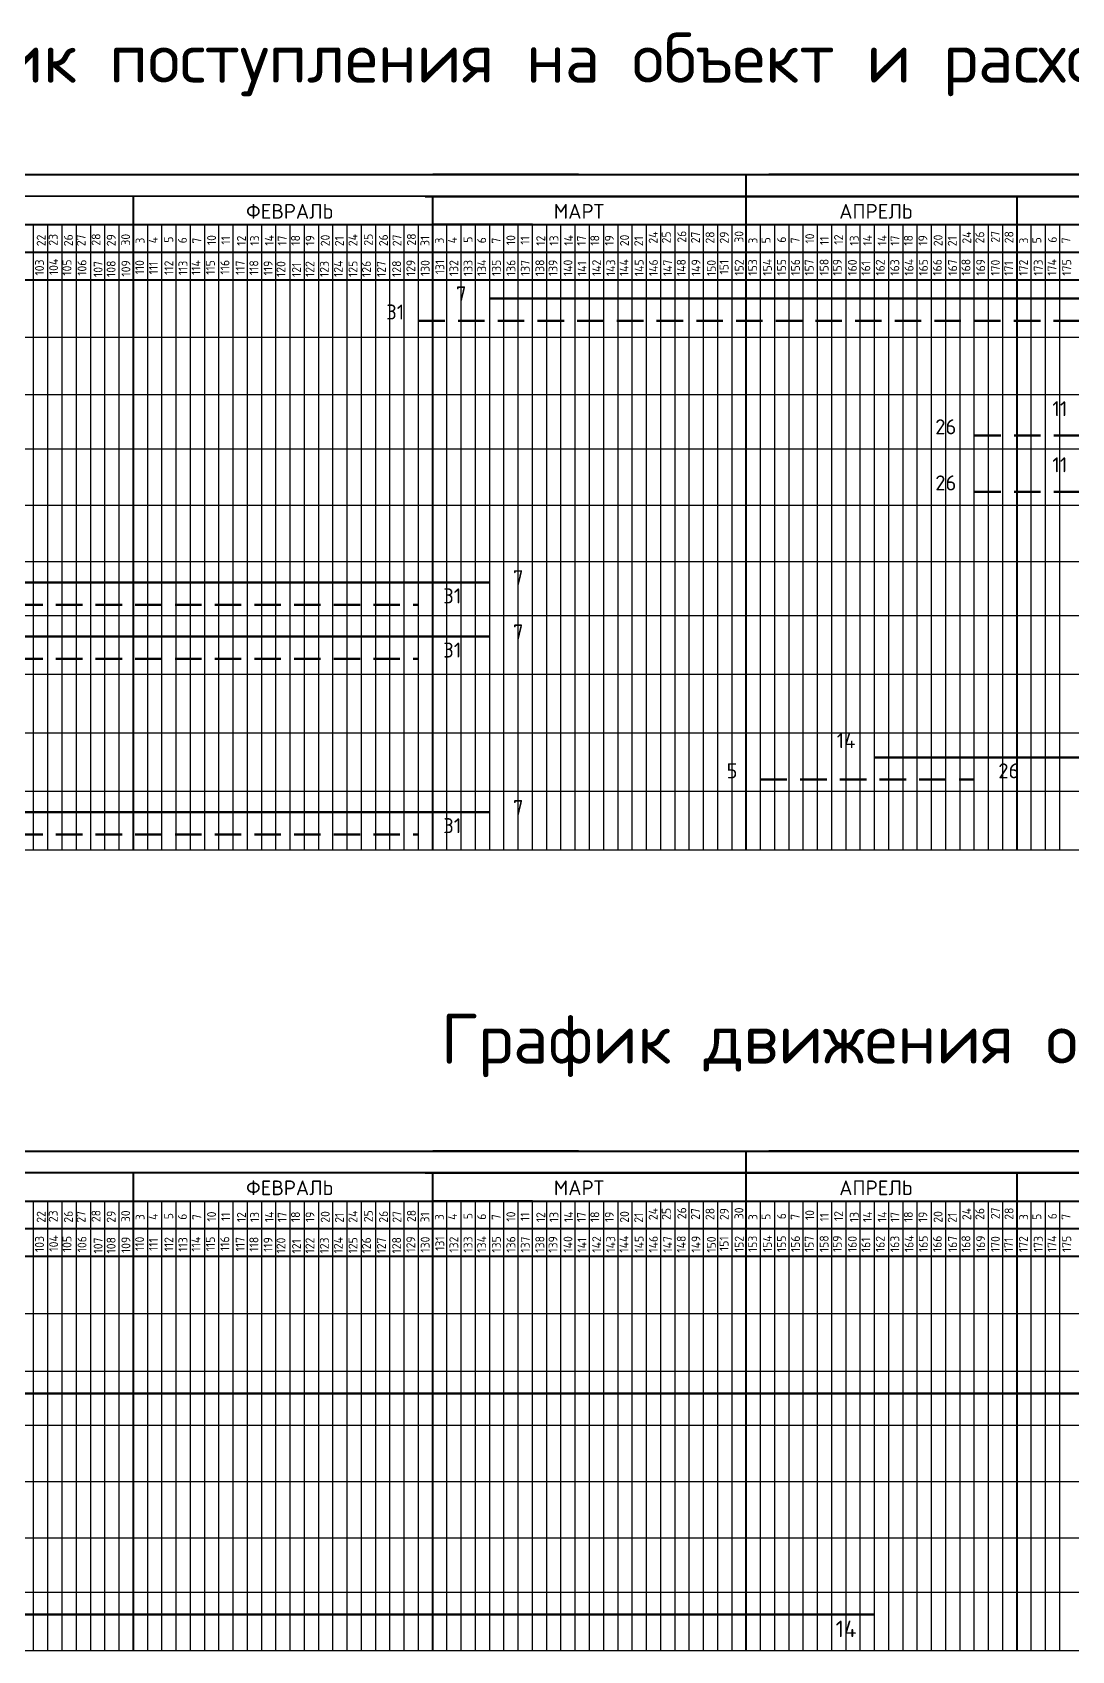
# Model space of a CAD drawing. Header units: millimetres. Extents: x -782 to 10910, y 3841 to 13237.
# Drawn here: x 10033.2 to 10157.9, y 7418.3 to 7612.6 of the extents above; entities that cross this region are included whole.
import ezdxf

# ---------------------------------------------------------------- set-up
doc = ezdxf.new("R2010")
doc.units = ezdxf.units.MM
doc.linetypes.add('HIDDEN2', pattern=[4.7625, 3.175, -1.5875])
doc.layers.add('05', color=7, linetype='Continuous', lineweight=50)
doc.layers.add('A0-08', color=101, linetype='Continuous')
doc.styles.add('GOST-2.304_Type-B', font='GOST_Common.ttf')
doc.styles.get("Standard").update_dxf_attribs({"font": 'isocpeur.ttf'})

msp = doc.modelspace()

# ---------------------------------------------------------------- linework, layer by layer
at = {"lineweight": 50}
for p, q in [((10088.105549, 7580.651394), (10211.257412, 7580.651394)), ((9968.407471, 7546.568973), (10088.105549, 7546.568973)), ((9968.407471, 7540.066968), (10088.105549, 7540.066968)), ((10134.274808, 7525.570343), (10159.958236, 7525.570343)), ((9968.407549, 7518.98264), (10088.105627, 7518.98264)), ((9968.407471, 7449.18393), (10236.872633, 7449.18393)), ((9968.407569, 7422.660912), (10134.274808, 7422.660912))]:
    msp.add_line(p, q, dxfattribs=at)
at = {"linetype": 'HIDDEN2', "lineweight": 50}
for p, q in [((10079.555687, 7577.980763), (10202.70755, 7577.980763)), ((10146.244616, 7564.201228), (10269.396479, 7564.201228)), ((10146.244616, 7557.467106), (10269.396479, 7557.467106)), ((9959.857608, 7543.898342), (10079.555687, 7543.898342)), ((9959.857608, 7537.396337), (10079.555687, 7537.396337)), ((10120.595028, 7522.899712), (10146.244616, 7522.899712)), ((9959.857686, 7516.31201), (10079.555765, 7516.31201))]:
    msp.add_line(p, q, dxfattribs=at)
at = {"lineweight": 30}
for p, q in [((9809.250457, 7576.018045), (10602.354996, 7576.021285)), ((9809.250425, 7569.115879), (10602.354996, 7569.119119)), ((9809.250457, 7562.625041), (10602.354996, 7562.62828)), ((9809.250457, 7555.859984), (10602.354996, 7555.862923)), ((9809.250457, 7549.094927), (10602.354996, 7549.097866)), ((9809.250457, 7549.094927), (10602.354996, 7549.097866)), ((9809.250457, 7542.592922), (10602.354996, 7542.595861)), ((9809.250457, 7535.564813), (10602.354996, 7535.567752)), ((9809.250457, 7535.564813), (10602.354996, 7535.564813)), ((9809.250457, 7528.536704), (10602.354996, 7528.539643)), ((9809.250457, 7528.536704), (10602.354996, 7528.536704)), ((9809.250457, 7528.536704), (10602.354996, 7528.536704)), ((9809.250457, 7521.508595), (10602.354996, 7521.511534)), ((9809.250457, 7521.508595), (10602.354996, 7521.508595)), ((9809.250457, 7521.508595), (10602.354996, 7521.508595)), ((9809.250457, 7514.480486), (10602.354996, 7514.483424)), ((9809.250457, 7514.480486), (10602.354996, 7514.483424)), ((9809.250457, 7514.480486), (10602.354996, 7514.480486)), ((9809.250457, 7514.480486), (10602.354996, 7514.480486)), ((9809.250457, 7458.787548), (10602.354996, 7458.790788)), ((9809.250425, 7451.885382), (10602.354996, 7451.888622)), ((9809.250457, 7445.394544), (10602.354996, 7445.397783)), ((9809.250457, 7438.629487), (10602.354996, 7438.632426)), ((9809.250457, 7431.86443), (10602.354996, 7431.867369)), ((9809.250457, 7431.86443), (10602.354996, 7431.867369)), ((9809.250457, 7425.362425), (10602.354996, 7425.365364)), ((9809.250457, 7418.334316), (10602.354996, 7418.337255)), ((9809.250457, 7418.334316), (10602.354996, 7418.334316))]:
    msp.add_line(p, q, dxfattribs=at)
at = {"layer": '05'}
for p, q in [((10081.265659, 7595.531571), (10098.75452, 7595.531571)), ((10081.265659, 7595.531571), (10098.75452, 7595.531571)), ((10121.60354, 7592.91049), (10080.343433, 7592.91049)), ((10081.265659, 7589.537806), (10093.235467, 7589.537806)), ((10081.265659, 7478.301074), (10098.75452, 7478.301074)), ((10081.265659, 7478.301074), (10098.75452, 7478.301074)), ((10121.60354, 7475.679993), (10080.343433, 7475.679993)), ((10081.265659, 7472.307309), (10093.235467, 7472.307309))]:
    msp.add_line(p, q, dxfattribs=at)
at = {"layer": 'A0-08', "color": 0, "lineweight": 40}
for p, q in [((9859.546827, 7595.531571), (10121.60354, 7595.531571)), ((9859.546827, 7595.531571), (10121.60354, 7595.531571)), ((9859.546827, 7595.531571), (10121.60354, 7595.531571)), ((9859.546827, 7595.531571), (10121.60354, 7595.531571)), ((9883.535668, 7595.531571), (10602.354996, 7595.531571)), ((9912.454622, 7595.531571), (10602.354996, 7595.531571)), ((9912.454622, 7595.531571), (10602.354996, 7595.531571)), ((10118.885055, 7514.481633), (10118.885055, 7595.531571)), ((10150.795112, 7595.531571), (10121.60354, 7595.531571)), ((10150.795112, 7595.531571), (10121.60354, 7595.531571)), ((10602.354996, 7595.531571), (10150.795112, 7595.531571)), ((10602.354996, 7595.531571), (10150.795112, 7595.531571)), ((9877.820365, 7592.91049), (10602.354996, 7593.08715)), ((9877.820365, 7592.91049), (10602.354996, 7593.08715)), ((10045.356236, 7514.48136), (10045.356236, 7592.878546)), ((10081.265659, 7514.481494), (10081.265659, 7592.878546)), ((10081.265659, 7514.481494), (10081.265659, 7592.878546)), ((10121.60354, 7592.91049), (10150.795112, 7592.91049)), ((10150.795112, 7592.91049), (10602.354996, 7593.197525)), ((10151.374534, 7514.481753), (10151.374534, 7592.91049)), ((9858.969228, 7589.569749), (10150.795112, 7589.537806)), ((9878.812008, 7589.537806), (10150.795112, 7589.537806)), ((9885.52986, 7589.537806), (10154.794479, 7589.537806)), ((9885.52986, 7589.537806), (10154.794479, 7589.537806)), ((9917.34237, 7589.537806), (10154.794479, 7589.537806)), ((9917.34237, 7589.537806), (10154.794479, 7589.537806)), ((9953.251794, 7589.537806), (10154.794479, 7589.537806)), ((9953.251794, 7589.537806), (10602.354996, 7589.537806)), ((9858.969228, 7586.229009), (10602.354996, 7586.229009)), ((9858.969228, 7582.920212), (10121.60354, 7582.920212)), ((9953.251794, 7582.920212), (10602.354996, 7582.920212)), ((9953.251794, 7582.920212), (10602.354996, 7582.920212)), ((9859.546827, 7478.301074), (10121.60354, 7478.301074)), ((9859.546827, 7478.301074), (10121.60354, 7478.301074)), ((9859.546827, 7478.301074), (10121.60354, 7478.301074)), ((9859.546827, 7478.301074), (10121.60354, 7478.301074)), ((9883.535668, 7478.301074), (10602.354996, 7478.301074)), ((9883.535668, 7478.301074), (10602.354996, 7478.301074)), ((9912.454622, 7478.301074), (10602.354996, 7478.301074)), ((9912.454622, 7478.301074), (10602.354996, 7478.301074)), ((10118.885055, 7418.335464), (10118.885055, 7478.301074)), ((10150.795112, 7478.301074), (10121.60354, 7478.301074)), ((10150.795112, 7478.301074), (10121.60354, 7478.301074)), ((10602.354996, 7478.301074), (10150.795112, 7478.301074)), ((10602.354996, 7478.301074), (10150.795112, 7478.301074)), ((9877.820365, 7475.679993), (10602.354996, 7475.856653)), ((9877.820365, 7475.679993), (10602.354996, 7475.856653)), ((10150.795112, 7475.679993), (10602.354996, 7475.967028)), ((10045.356236, 7418.335191), (10045.356236, 7475.648049)), ((10081.265659, 7418.335324), (10081.265659, 7475.648049)), ((10081.265659, 7418.335324), (10081.265659, 7475.648049)), ((10121.60354, 7475.679993), (10150.795112, 7475.679993)), ((10151.374534, 7418.335584), (10151.374534, 7475.679993)), ((9858.969228, 7472.307309), (10150.795112, 7472.307309)), ((9858.969228, 7472.307309), (10150.795112, 7472.307309)), ((9885.52986, 7472.307309), (10154.794479, 7472.307309)), ((9885.52986, 7472.307309), (10154.794479, 7472.307309)), ((9917.34237, 7472.307309), (10154.794479, 7472.307309)), ((9917.34237, 7472.307309), (10154.794479, 7472.307309)), ((9953.251794, 7472.307309), (10154.794479, 7472.307309)), ((9953.251794, 7472.307309), (10602.354996, 7472.307309)), ((9858.969228, 7468.998512), (10602.354996, 7468.998512)), ((9953.251794, 7465.689715), (10602.354996, 7465.689715))]:
    msp.add_line(p, q, dxfattribs=at)
at = {"layer": 'A0-08', "color": 0, "lineweight": 25}
for p, q in [((10033.386428, 7514.481316), (10033.386428, 7589.537806)), ((10035.0964, 7514.481322), (10035.0964, 7589.537806)), ((10036.806373, 7514.481329), (10036.806373, 7589.537806)), ((10038.516345, 7514.481335), (10038.516345, 7589.537806)), ((10040.226318, 7514.481341), (10040.226318, 7589.537806)), ((10041.936291, 7514.481348), (10041.936291, 7589.537806)), ((10041.936291, 7514.481348), (10041.936291, 7589.537806)), ((10043.646263, 7514.481354), (10043.646263, 7589.537806)), ((10045.356236, 7514.48136), (10045.356236, 7589.537806)), ((10047.066208, 7514.481367), (10047.066208, 7589.537806)), ((10048.776181, 7514.481373), (10048.776181, 7589.537806)), ((10050.486153, 7514.48138), (10050.486153, 7589.537806)), ((10052.196126, 7514.481386), (10052.196126, 7589.537806)), ((10052.196126, 7514.481386), (10052.196126, 7589.537806)), ((10053.906098, 7514.481392), (10053.906098, 7589.537806)), ((10055.616071, 7514.481399), (10055.616071, 7589.537806)), ((10057.326043, 7514.481405), (10057.326043, 7589.537806)), ((10059.036016, 7514.481411), (10059.036016, 7589.537806)), ((10060.745989, 7514.481418), (10060.745989, 7589.537806)), ((10062.455961, 7514.481424), (10062.455961, 7589.537806)), ((10064.165934, 7514.48143), (10064.165934, 7589.537806)), ((10065.875906, 7514.481437), (10065.875906, 7589.537806)), ((10067.585879, 7514.481443), (10067.585879, 7589.537806)), ((10069.295851, 7514.481449), (10069.295851, 7589.537806)), ((10071.005824, 7514.481456), (10071.005824, 7589.537806)), ((10072.715796, 7514.481462), (10072.715796, 7589.537806)), ((10074.425769, 7514.481468), (10074.425769, 7589.537806)), ((10076.135742, 7514.481475), (10076.135742, 7589.537806)), ((10077.845714, 7514.481481), (10077.845714, 7589.537806)), ((10077.845714, 7514.481481), (10077.845714, 7589.537806)), ((10079.555687, 7514.481487), (10079.555687, 7589.537806)), ((10079.555687, 7514.481487), (10079.555687, 7589.537806)), ((10081.265659, 7514.481494), (10081.265659, 7589.537806)), ((10081.265659, 7514.481494), (10081.265659, 7589.537806)), ((10081.265659, 7514.481494), (10081.265659, 7589.532922)), ((10082.975632, 7514.4815), (10082.975632, 7589.537806)), ((10082.975632, 7514.4815), (10082.975632, 7589.537806)), ((10084.685604, 7514.481506), (10084.685604, 7589.537806)), ((10084.685604, 7514.481506), (10084.685604, 7589.537806)), ((10086.395577, 7514.481513), (10086.395577, 7589.537806)), ((10086.395577, 7514.481513), (10086.395577, 7589.537806)), ((10088.105549, 7514.481519), (10088.105549, 7589.537806)), ((10088.105549, 7514.481519), (10088.105549, 7589.537806)), ((10089.815522, 7514.481525), (10089.815522, 7589.537806)), ((10089.815522, 7514.481525), (10089.815522, 7589.537806)), ((10091.525494, 7514.481532), (10091.525494, 7589.537806)), ((10093.235467, 7514.481538), (10093.235467, 7589.537806)), ((10094.94544, 7514.481544), (10094.94544, 7589.537806)), ((10096.655412, 7514.481551), (10096.655412, 7589.537806)), ((10098.365385, 7514.481557), (10098.365385, 7589.537806)), ((10100.075357, 7514.481563), (10100.075357, 7589.537806)), ((10101.78533, 7514.48157), (10101.78533, 7589.537806)), ((10103.495302, 7514.481576), (10103.495302, 7589.537806)), ((10105.205275, 7514.481582), (10105.205275, 7589.537806)), ((10106.915247, 7514.481589), (10106.915247, 7589.537806)), ((10108.62522, 7514.481595), (10108.62522, 7589.537806)), ((10110.335193, 7514.481601), (10110.335193, 7589.537806)), ((10112.045165, 7514.481608), (10112.045165, 7589.537806)), ((10113.755138, 7514.481614), (10113.755138, 7589.537806)), ((10115.46511, 7514.48162), (10115.46511, 7589.537806)), ((10117.175083, 7514.481627), (10117.175083, 7589.537806)), ((10118.885055, 7514.481633), (10118.885055, 7589.537806)), ((10120.595028, 7514.481639), (10120.595028, 7589.537806)), ((10122.305, 7514.481646), (10122.305, 7589.537806)), ((10124.014973, 7514.481652), (10124.014973, 7589.537806)), ((10125.724945, 7514.481658), (10125.724945, 7589.537806)), ((10127.434918, 7514.481665), (10127.434918, 7589.537806)), ((10127.434918, 7514.481665), (10127.434918, 7589.537806)), ((10129.144891, 7514.481671), (10129.144891, 7589.537806)), ((10129.144891, 7514.481671), (10129.144891, 7589.537806)), ((10130.854863, 7514.481677), (10130.854863, 7589.537806)), ((10132.564836, 7514.481684), (10132.564836, 7589.537806)), ((10134.274808, 7514.48169), (10134.274808, 7589.537806)), ((10135.984781, 7514.481696), (10135.984781, 7589.537806)), ((10137.694753, 7514.481703), (10137.694753, 7589.537806)), ((10139.404726, 7514.481709), (10139.404726, 7589.537806)), ((10141.114698, 7514.481715), (10141.114698, 7589.537806)), ((10142.824671, 7514.481722), (10142.824671, 7589.537806)), ((10144.534643, 7514.481728), (10144.534643, 7589.537806)), ((10146.244616, 7514.481734), (10146.244616, 7589.537806)), ((10147.954589, 7514.481741), (10147.954589, 7589.537806)), ((10149.664561, 7514.481747), (10149.664561, 7589.537806)), ((10151.374534, 7514.481753), (10151.374534, 7589.537806)), ((10153.084506, 7514.48176), (10153.084506, 7589.537806)), ((10154.794479, 7514.481766), (10154.794479, 7589.537806)), ((10154.794479, 7514.481766), (10154.794479, 7589.537806)), ((10156.504451, 7514.481772), (10156.504451, 7589.537806)), ((10156.504451, 7514.481772), (10156.504451, 7589.537806)), ((9882.603572, 7586.229009), (10154.794479, 7586.229009)), ((10081.265659, 7586.229009), (10118.885055, 7586.229009)), ((9858.969228, 7582.920212), (10121.60354, 7582.920212)), ((9877.778926, 7582.920212), (10154.794479, 7582.920212)), ((9877.778926, 7582.920212), (10154.794479, 7582.920212)), ((9885.52986, 7582.920212), (10154.794479, 7582.920212)), ((9885.52986, 7582.920212), (10154.794479, 7582.920212)), ((9913.241908, 7582.920212), (10154.794479, 7582.920212)), ((9913.241908, 7582.920212), (10154.794479, 7582.920212)), ((9913.241908, 7582.920212), (10154.794479, 7582.920212)), ((9913.241908, 7582.920212), (10154.794479, 7582.920212)), ((9953.251794, 7582.920212), (10154.794479, 7582.920212)), ((9953.251794, 7582.920212), (10154.794479, 7582.920212)), ((10081.265659, 7582.920212), (10093.235467, 7582.920212)), ((10081.265659, 7582.920212), (10093.235467, 7582.920212)), ((10033.386428, 7418.335147), (10033.386428, 7472.307309)), ((10035.0964, 7418.335153), (10035.0964, 7472.307309)), ((10036.806373, 7418.335159), (10036.806373, 7472.307309)), ((10038.516345, 7418.335166), (10038.516345, 7472.307309)), ((10040.226318, 7418.335172), (10040.226318, 7472.307309)), ((10041.936291, 7418.335178), (10041.936291, 7472.307309)), ((10041.936291, 7418.335178), (10041.936291, 7472.307309)), ((10043.646263, 7418.335185), (10043.646263, 7472.307309)), ((10045.356236, 7418.335191), (10045.356236, 7472.307309)), ((10047.066208, 7418.335197), (10047.066208, 7472.307309)), ((10048.776181, 7418.335204), (10048.776181, 7472.307309)), ((10050.486153, 7418.33521), (10050.486153, 7472.307309)), ((10052.196126, 7418.335216), (10052.196126, 7472.307309)), ((10052.196126, 7418.335216), (10052.196126, 7472.307309)), ((10053.906098, 7418.335223), (10053.906098, 7472.307309)), ((10055.616071, 7418.335229), (10055.616071, 7472.307309)), ((10057.326043, 7418.335235), (10057.326043, 7472.307309)), ((10059.036016, 7418.335242), (10059.036016, 7472.307309)), ((10060.745989, 7418.335248), (10060.745989, 7472.307309)), ((10062.455961, 7418.335254), (10062.455961, 7472.307309)), ((10064.165934, 7418.335261), (10064.165934, 7472.307309)), ((10065.875906, 7418.335267), (10065.875906, 7472.307309)), ((10067.585879, 7418.335273), (10067.585879, 7472.307309)), ((10069.295851, 7418.33528), (10069.295851, 7472.307309)), ((10071.005824, 7418.335286), (10071.005824, 7472.307309)), ((10072.715796, 7418.335293), (10072.715796, 7472.307309)), ((10074.425769, 7418.335299), (10074.425769, 7472.307309)), ((10076.135742, 7418.335305), (10076.135742, 7472.307309)), ((10077.845714, 7418.335312), (10077.845714, 7472.307309)), ((10077.845714, 7418.335312), (10077.845714, 7472.307309)), ((10079.555687, 7418.335318), (10079.555687, 7472.307309)), ((10079.555687, 7418.335318), (10079.555687, 7472.307309)), ((10081.265659, 7418.335324), (10081.265659, 7472.307309)), ((10081.265659, 7418.335324), (10081.265659, 7472.307309)), ((10081.265659, 7418.335324), (10081.265659, 7472.302425)), ((10082.975632, 7418.335331), (10082.975632, 7472.307309)), ((10082.975632, 7418.335331), (10082.975632, 7472.307309)), ((10084.685604, 7418.335337), (10084.685604, 7472.307309)), ((10084.685604, 7418.335337), (10084.685604, 7472.307309)), ((10086.395577, 7418.335343), (10086.395577, 7472.307309)), ((10086.395577, 7418.335343), (10086.395577, 7472.307309)), ((10088.105549, 7418.33535), (10088.105549, 7472.307309)), ((10088.105549, 7418.33535), (10088.105549, 7472.307309)), ((10089.815522, 7418.335356), (10089.815522, 7472.307309)), ((10089.815522, 7418.335356), (10089.815522, 7472.307309)), ((10091.525494, 7418.335362), (10091.525494, 7472.307309)), ((10093.235467, 7418.335369), (10093.235467, 7472.307309)), ((10094.94544, 7418.335375), (10094.94544, 7472.307309)), ((10096.655412, 7418.335381), (10096.655412, 7472.307309)), ((10098.365385, 7418.335388), (10098.365385, 7472.307309)), ((10100.075357, 7418.335394), (10100.075357, 7472.307309)), ((10101.78533, 7418.3354), (10101.78533, 7472.307309)), ((10103.495302, 7418.335407), (10103.495302, 7472.307309)), ((10105.205275, 7418.335413), (10105.205275, 7472.307309)), ((10106.915247, 7418.335419), (10106.915247, 7472.307309)), ((10108.62522, 7418.335426), (10108.62522, 7472.307309)), ((10110.335193, 7418.335432), (10110.335193, 7472.307309)), ((10112.045165, 7418.335438), (10112.045165, 7472.307309)), ((10113.755138, 7418.335445), (10113.755138, 7472.307309)), ((10115.46511, 7418.335451), (10115.46511, 7472.307309)), ((10117.175083, 7418.335457), (10117.175083, 7472.307309)), ((10118.885055, 7418.335464), (10118.885055, 7472.307309)), ((10120.595028, 7418.33547), (10120.595028, 7472.307309)), ((10122.305, 7418.335476), (10122.305, 7472.307309)), ((10124.014973, 7418.335483), (10124.014973, 7472.307309)), ((10125.724945, 7418.335489), (10125.724945, 7472.307309)), ((10127.434918, 7418.335495), (10127.434918, 7472.307309)), ((10127.434918, 7418.335495), (10127.434918, 7472.307309)), ((10129.144891, 7418.335502), (10129.144891, 7472.307309)), ((10129.144891, 7418.335502), (10129.144891, 7472.307309)), ((10130.854863, 7418.335508), (10130.854863, 7472.307309)), ((10132.564836, 7418.335514), (10132.564836, 7472.307309)), ((10134.274808, 7418.335521), (10134.274808, 7472.307309)), ((10135.984781, 7418.335527), (10135.984781, 7472.307309)), ((10137.694753, 7418.335533), (10137.694753, 7472.307309)), ((10139.404726, 7418.33554), (10139.404726, 7472.307309)), ((10141.114698, 7418.335546), (10141.114698, 7472.307309)), ((10142.824671, 7418.335552), (10142.824671, 7472.307309)), ((10144.534643, 7418.335559), (10144.534643, 7472.307309)), ((10146.244616, 7418.335565), (10146.244616, 7472.307309)), ((10147.954589, 7418.335571), (10147.954589, 7472.307309)), ((10149.664561, 7418.335578), (10149.664561, 7472.307309)), ((10151.374534, 7418.335584), (10151.374534, 7472.307309)), ((10153.084506, 7418.33559), (10153.084506, 7472.307309)), ((10154.794479, 7418.335597), (10154.794479, 7472.307309)), ((10154.794479, 7418.335597), (10154.794479, 7472.307309)), ((10156.504451, 7418.335603), (10156.504451, 7472.307309)), ((10156.504451, 7418.335603), (10156.504451, 7472.307309)), ((9858.969228, 7468.998512), (10154.794479, 7468.998512)), ((10081.265659, 7468.998512), (10118.885055, 7468.998512)), ((9861.2568, 7465.689715), (10154.794479, 7465.689715)), ((9885.52986, 7465.689715), (10154.794479, 7465.689715)), ((9913.241908, 7465.689715), (10154.794479, 7465.689715)), ((9913.241908, 7465.689715), (10154.794479, 7465.689715)), ((9953.251794, 7465.689715), (10154.794479, 7465.689715)), ((10081.265659, 7465.689715), (10093.235467, 7465.689715))]:
    msp.add_line(p, q, dxfattribs=at)

# ---------------------------------------------------------------- texts
for s, p in [('ФЕВРАЛЬ', (10058.874735, 7590.242195)), ('МАРТ', (10095.784389, 7590.242195)), ('АПРЕЛЬ', (10130.038574, 7590.242195)), ('ФЕВРАЛЬ', (10058.874735, 7473.011698)), ('МАРТ', (10095.784389, 7473.011698)), ('АПРЕЛЬ', (10130.038574, 7473.011698))]:
    msp.add_text(s, height=1.7683557).set_placement(p)
at = {"lineweight": 35, "char_height": 6}
for s, insert, width, attachment_point in [('График поступления на объект и расхода строительных конструкций,материалов и оборудованя', (10010.930559, 7612.57027), 437.78970847, 1), ('График движения основных строительных машин и механизмов', (10205.307402, 7490.991768), 299.26791316, 5)]:
    msp.add_mtext(s, dxfattribs=dict(at, insert=insert, width=width, attachment_point=attachment_point))
at = {"width": 12.36883474, "attachment_point": 5}
for s, insert, char_height in [('7', (10084.685604, 7581.213297), 1.8), ('31', (10076.771876, 7579.037745), 1.8), ('11', (10156.504451, 7567.433762), 1.8), ('26', (10142.824671, 7565.25821), 1.8), ('11', (10156.504451, 7560.699639), 1.8), ('26', (10142.824671, 7558.524088), 1.8), ('7', (10091.525494, 7547.130876), 1.8), ('31', (10083.611766, 7544.955324), 1.8), ('7', (10091.525494, 7540.628871), 1.8), ('31', (10083.611766, 7538.453319), 1.8), ('14', (10130.854863, 7527.578802), 1.8), ('5', (10117.175083, 7523.956694), 1.8), ('26', (10150.387231, 7523.956694), 1.8), ('7', (10091.525573, 7519.544543), 1.8), ('31', (10083.611844, 7517.368992), 1.8), ('14', (10130.855392, 7420.945063), 2)]:
    msp.add_mtext(s, dxfattribs=dict(at, insert=insert, char_height=char_height))
at = {"layer": 'A0-08', "color": 0, "lineweight": 25, "style": 'GOST-2.304_Type-B'}
for s, height, p in [('24', 1.0687328, (10108.247638, 7587.245817)), ('25', 1.0687328, (10109.820017, 7587.276889)), ('26', 1.0687328, (10111.683948, 7587.357924)), ('27', 1.0687328, (10113.322411, 7587.288017)), ('28', 1.0687328, (10115.065854, 7587.253064)), ('29', 1.0687328, (10116.775827, 7587.253064)), ('30', 1.0687328, (10118.540052, 7587.357924)), ('24', 1.0687328, (10145.867034, 7587.245817)), ('26', 1.0687328, (10147.439413, 7587.276889)), ('27', 1.0687328, (10149.303344, 7587.357924)), ('28', 1.0687328, (10150.941807, 7587.288017)), ('22', 1.0687328, (10034.823038, 7586.93538)), ('23', 1.0687328, (10036.266273, 7587.001581)), ('26', 1.0687328, (10038.086437, 7586.93538)), ('27', 1.0687328, (10039.608133, 7586.93538)), ('28', 1.0687328, (10041.403853, 7587.001581)), ('29', 1.0687328, (10043.224017, 7586.93538)), ('30', 1.0687328, (10044.958767, 7587.005359)), ('3', 1.068733, (10046.688626, 7587.245817)), ('4', 1.068733, (10048.261005, 7587.276889)), ('5', 1.068733, (10050.124936, 7587.357924)), ('6', 1.068733, (10051.763399, 7587.288017)), ('7', 1.068733, (10053.506843, 7587.253064)), ('10', 1.0687328, (10055.263534, 7587.072364)), ('11', 1.0687328, (10056.960996, 7587.134616)), ('12', 1.0687328, (10058.848579, 7587.001581)), ('13', 1.0687328, (10060.433396, 7587.001581)), ('14', 1.0687328, (10062.192412, 7587.001581)), ('17', 1.0687328, (10063.73554, 7587.001581)), ('18', 1.0687328, (10065.338167, 7587.001581)), ('19', 1.0687328, (10067.080153, 7587.001581)), ('20', 1.0687328, (10068.900317, 7586.93538)), ('21', 1.0687328, (10070.600709, 7586.93538)), ('24', 1.0687328, (10072.227545, 7586.93538)), ('25', 1.0687328, (10074.069794, 7587.001581)), ('26', 1.0687328, (10075.889958, 7586.93538)), ('27', 1.0687328, (10077.516524, 7586.93538)), ('28', 1.0687328, (10079.242357, 7587.011273)), ('31', 1.0687328, (10080.868191, 7586.967099)), ('3', 1.068733, (10082.59805, 7587.245817)), ('4', 1.068733, (10084.170429, 7587.276889)), ('5', 1.068733, (10086.03436, 7587.357924)), ('6', 1.068733, (10087.672823, 7587.288017)), ('7', 1.068733, (10089.416266, 7587.253064)), ('10', 1.0687328, (10091.172957, 7587.072364)), ('11', 1.0687328, (10092.87042, 7587.134616)), ('12', 1.0687328, (10094.758003, 7587.001581)), ('13', 1.0687328, (10096.34282, 7587.001581)), ('14', 1.0687328, (10098.101835, 7587.001581)), ('17', 1.0687328, (10099.644964, 7587.001581)), ('18', 1.0687328, (10101.24759, 7587.001581)), ('19', 1.0687328, (10102.989576, 7587.001581)), ('20', 1.0687328, (10104.80974, 7586.93538)), ('21', 1.0687328, (10106.510132, 7586.93538)), ('3', 1.068733, (10120.217446, 7587.245817)), ('5', 1.068733, (10121.789825, 7587.276889)), ('6', 1.068733, (10123.653756, 7587.357924)), ('7', 1.068733, (10125.292219, 7587.288017)), ('10', 1.0687328, (10127.035662, 7587.253064)), ('11', 1.0687328, (10128.792353, 7587.072364)), ('12', 1.0687328, (10130.489816, 7587.134616)), ('13', 1.0687328, (10132.377399, 7587.001581)), ('14', 1.0687328, (10133.962216, 7587.001581)), ('14', 1.0687328, (10135.721231, 7587.001581)), ('17', 1.0687328, (10137.26436, 7587.001581)), ('18', 1.0687328, (10138.866987, 7587.001581)), ('19', 1.0687328, (10140.608973, 7587.001581)), ('20', 1.0687328, (10142.429137, 7586.93538)), ('21', 1.0687328, (10144.129528, 7586.93538)), ('3', 1.068733, (10152.706924, 7587.245817)), ('5', 1.068733, (10154.279304, 7587.276889)), ('6', 1.068733, (10156.143235, 7587.357924)), ('7', 1.068733, (10157.781697, 7587.288017)), ('103', 1.0687328, (10034.616948, 7583.417436)), ('104', 1.0687328, (10036.31895, 7583.467932)), ('105', 1.0687328, (10037.919842, 7583.400604)), ('106', 1.0687328, (10039.722953, 7583.383771)), ('107', 1.0687328, (10041.65277, 7583.24211)), ('108', 1.0687328, (10043.212586, 7583.24211)), ('109', 1.0687328, (10044.989525, 7583.29424)), ('110', 1.0687328, (10046.630935, 7583.549944)), ('111', 1.0687328, (10048.289465, 7583.549974)), ('112', 1.0687328, (10050.141696, 7583.489808)), ('113', 1.0687328, (10051.829654, 7583.460254)), ('114', 1.0687328, (10053.39577, 7583.475295)), ('115', 1.0687328, (10055.129761, 7583.505466)), ('116', 1.0687328, (10056.863002, 7583.535842)), ('117', 1.0687328, (10058.700176, 7583.490718)), ('118', 1.0687328, (10060.343528, 7583.460898)), ('119', 1.0687328, (10062.046579, 7583.431167)), ('120', 1.0687328, (10063.598806, 7583.24211)), ('121', 1.0687328, (10065.453792, 7583.24211)), ('122', 1.0687328, (10067.065501, 7583.24211)), ('123', 1.0687328, (10068.798847, 7583.24211)), ('124', 1.0687328, (10070.471375, 7583.24211)), ('125', 1.0687328, (10072.235132, 7583.24211)), ('126', 1.0687328, (10073.846841, 7583.24211)), ('127', 1.0687328, (10075.641007, 7583.24211)), ('128', 1.0687328, (10077.465584, 7583.24211)), ('129', 1.0687328, (10079.170032, 7583.345117)), ('129', 1.0687328, (10079.170032, 7583.345117)), ('130', 1.0687328, (10080.895971, 7583.345117)), ('130', 1.0687328, (10080.895971, 7583.345117)), ('131', 1.0687328, (10082.656089, 7583.56374)), ('131', 1.0687328, (10082.656089, 7583.56374)), ('132', 1.0687328, (10084.330764, 7583.345117)), ('132', 1.0687328, (10084.330764, 7583.345117)), ('133', 1.0687328, (10086.039615, 7583.345117)), ('133', 1.0687328, (10086.039615, 7583.345117)), ('134', 1.0687328, (10087.680112, 7583.345117)), ('134', 1.0687328, (10087.680112, 7583.345117)), ('135', 1.0687328, (10089.44023, 7583.345117)), ('135', 1.0687328, (10089.44023, 7583.345117)), ('136', 1.0687328, (10091.185651, 7583.345117)), ('136', 1.0687328, (10091.185651, 7583.345117)), ('137', 1.0687328, (10092.905489, 7583.345117)), ('138', 1.0687328, (10094.654806, 7583.345117)), ('139', 1.0687328, (10096.23475, 7583.345117)), ('140', 1.0687328, (10098.022513, 7583.345117)), ('141', 1.0687328, (10099.71416, 7583.345117)), ('142', 1.0687328, (10101.466747, 7583.345117)), ('143', 1.0687328, (10103.158394, 7583.345117)), ('144', 1.0687328, (10104.753925, 7583.345117)), ('145', 1.0687328, (10106.56496, 7583.345117)), ('146', 1.0687328, (10108.27583, 7583.345117)), ('147', 1.0687328, (10109.986701, 7583.345117)), ('148', 1.0687328, (10111.620677, 7583.345117)), ('149', 1.0687328, (10113.389218, 7583.345117)), ('150', 1.0687328, (10115.231372, 7583.345117)), ('151', 1.0687328, (10116.756968, 7583.539364)), ('152', 1.0687328, (10118.571227, 7583.402652)), ('153', 1.0687328, (10120.188871, 7583.402652)), ('154', 1.0687328, (10121.957274, 7583.402652)), ('155', 1.0687328, (10123.65122, 7583.402652)), ('156', 1.0687328, (10125.326548, 7583.402652)), ('157', 1.0687328, (10126.972034, 7583.402652)), ('158', 1.0687328, (10128.760155, 7583.402652)), ('159', 1.0687328, (10130.342623, 7583.402652)), ('160', 1.0687328, (10132.145107, 7583.402652)), ('161', 1.0687328, (10133.764356, 7583.402652)), ('162', 1.0687328, (10135.492511, 7583.402652)), ('163', 1.0687328, (10137.239248, 7583.402652)), ('164', 1.0687328, (10138.952836, 7583.402652)), ('165', 1.0687328, (10140.662408, 7583.402652)), ('166', 1.0687328, (10142.335875, 7583.402652)), ('167', 1.0687328, (10144.175523, 7583.402652)), ('168', 1.0687328, (10145.773603, 7583.402652)), ('169', 1.0687328, (10147.538921, 7583.402652)), ('170', 1.0687328, (10149.30424, 7583.402652)), ('171', 1.0687328, (10150.902319, 7583.402069)), ('172', 1.0687328, (10152.667638, 7583.402652)), ('173', 1.0687328, (10154.450824, 7583.402652)), ('174', 1.0687328, (10156.098294, 7583.402652)), ('175', 1.0687328, (10157.866698, 7583.402652)), ('22', 1.0687328, (10034.823038, 7469.704883)), ('23', 1.0687328, (10036.266273, 7469.771084)), ('26', 1.0687328, (10038.086437, 7469.704883)), ('27', 1.0687328, (10039.608133, 7469.704883)), ('28', 1.0687328, (10041.403853, 7469.771084)), ('29', 1.0687328, (10043.224017, 7469.704883)), ('30', 1.0687328, (10044.958767, 7469.774862)), ('3', 1.068733, (10046.688626, 7470.01532)), ('4', 1.068733, (10048.261005, 7470.046392)), ('5', 1.068733, (10050.124936, 7470.127427)), ('6', 1.068733, (10051.763399, 7470.05752)), ('7', 1.068733, (10053.506843, 7470.022567)), ('10', 1.0687328, (10055.263534, 7469.841867)), ('11', 1.0687328, (10056.960996, 7469.904119)), ('12', 1.0687328, (10058.848579, 7469.771084)), ('13', 1.0687328, (10060.433396, 7469.771084)), ('14', 1.0687328, (10062.192412, 7469.771084)), ('17', 1.0687328, (10063.73554, 7469.771084)), ('18', 1.0687328, (10065.338167, 7469.771084)), ('19', 1.0687328, (10067.080153, 7469.771084)), ('20', 1.0687328, (10068.900317, 7469.704883)), ('21', 1.0687328, (10070.600709, 7469.704883)), ('24', 1.0687328, (10072.227545, 7469.704883)), ('25', 1.0687328, (10074.069794, 7469.771084)), ('26', 1.0687328, (10075.889958, 7469.704883)), ('27', 1.0687328, (10077.516524, 7469.704883)), ('28', 1.0687328, (10079.242357, 7469.780776)), ('31', 1.0687328, (10080.868191, 7469.736602)), ('3', 1.068733, (10082.59805, 7470.01532)), ('4', 1.068733, (10084.170429, 7470.046392)), ('5', 1.068733, (10086.03436, 7470.127427)), ('6', 1.068733, (10087.672823, 7470.05752)), ('7', 1.068733, (10089.416266, 7470.022567)), ('10', 1.0687328, (10091.172957, 7469.841867)), ('11', 1.0687328, (10092.87042, 7469.904119)), ('12', 1.0687328, (10094.758003, 7469.771084)), ('13', 1.0687328, (10096.34282, 7469.771084)), ('14', 1.0687328, (10098.101835, 7469.771084)), ('17', 1.0687328, (10099.644964, 7469.771084)), ('18', 1.0687328, (10101.24759, 7469.771084)), ('19', 1.0687328, (10102.989576, 7469.771084)), ('20', 1.0687328, (10104.80974, 7469.704883)), ('21', 1.0687328, (10106.510132, 7469.704883)), ('24', 1.0687328, (10108.247638, 7470.01532)), ('25', 1.0687328, (10109.820017, 7470.046392)), ('26', 1.0687328, (10111.683948, 7470.127427)), ('27', 1.0687328, (10113.322411, 7470.05752)), ('28', 1.0687328, (10115.065854, 7470.022567)), ('29', 1.0687328, (10116.775827, 7470.022567)), ('30', 1.0687328, (10118.540052, 7470.127427)), ('3', 1.068733, (10120.217446, 7470.01532)), ('5', 1.068733, (10121.789825, 7470.046392)), ('6', 1.068733, (10123.653756, 7470.127427)), ('7', 1.068733, (10125.292219, 7470.05752)), ('10', 1.0687328, (10127.035662, 7470.022567)), ('11', 1.0687328, (10128.792353, 7469.841867)), ('12', 1.0687328, (10130.489816, 7469.904119)), ('13', 1.0687328, (10132.377399, 7469.771084)), ('14', 1.0687328, (10133.962216, 7469.771084)), ('14', 1.0687328, (10135.721231, 7469.771084)), ('17', 1.0687328, (10137.26436, 7469.771084)), ('18', 1.0687328, (10138.866987, 7469.771084)), ('19', 1.0687328, (10140.608973, 7469.771084)), ('20', 1.0687328, (10142.429137, 7469.704883)), ('21', 1.0687328, (10144.129528, 7469.704883)), ('24', 1.0687328, (10145.867034, 7470.01532)), ('26', 1.0687328, (10147.439413, 7470.046392)), ('27', 1.0687328, (10149.303344, 7470.127427)), ('28', 1.0687328, (10150.941807, 7470.05752)), ('3', 1.068733, (10152.706924, 7470.01532)), ('5', 1.068733, (10154.279304, 7470.046392)), ('6', 1.068733, (10156.143235, 7470.127427)), ('7', 1.068733, (10157.781697, 7470.05752)), ('103', 1.0687328, (10034.616948, 7466.186939)), ('104', 1.0687328, (10036.31895, 7466.237435)), ('105', 1.0687328, (10037.919842, 7466.170107)), ('106', 1.0687328, (10039.722953, 7466.153274)), ('110', 1.0687328, (10046.630935, 7466.319447)), ('114', 1.0687328, (10053.39577, 7466.244798)), ('116', 1.0687328, (10056.863002, 7466.305345)), ('129', 1.0687328, (10079.170032, 7466.11462)), ('129', 1.0687328, (10079.170032, 7466.11462)), ('130', 1.0687328, (10080.895971, 7466.11462)), ('130', 1.0687328, (10080.895971, 7466.11462)), ('132', 1.0687328, (10084.330764, 7466.11462)), ('132', 1.0687328, (10084.330764, 7466.11462)), ('133', 1.0687328, (10086.039615, 7466.11462)), ('133', 1.0687328, (10086.039615, 7466.11462)), ('134', 1.0687328, (10087.680112, 7466.11462)), ('134', 1.0687328, (10087.680112, 7466.11462)), ('135', 1.0687328, (10089.44023, 7466.11462)), ('135', 1.0687328, (10089.44023, 7466.11462)), ('136', 1.0687328, (10091.185651, 7466.11462)), ('136', 1.0687328, (10091.185651, 7466.11462)), ('137', 1.0687328, (10092.905489, 7466.11462)), ('138', 1.0687328, (10094.654806, 7466.11462)), ('139', 1.0687328, (10096.23475, 7466.11462)), ('140', 1.0687328, (10098.022513, 7466.11462)), ('142', 1.0687328, (10101.466747, 7466.11462)), ('143', 1.0687328, (10103.158394, 7466.11462)), ('144', 1.0687328, (10104.753925, 7466.11462)), ('145', 1.0687328, (10106.56496, 7466.11462)), ('146', 1.0687328, (10108.27583, 7466.11462)), ('147', 1.0687328, (10109.986701, 7466.11462)), ('148', 1.0687328, (10111.620677, 7466.11462)), ('149', 1.0687328, (10113.389218, 7466.11462)), ('150', 1.0687328, (10115.231372, 7466.11462)), ('152', 1.0687328, (10118.571227, 7466.172155)), ('153', 1.0687328, (10120.188871, 7466.172155)), ('154', 1.0687328, (10121.957274, 7466.172155)), ('155', 1.0687328, (10123.65122, 7466.172155)), ('156', 1.0687328, (10125.326548, 7466.172155)), ('157', 1.0687328, (10126.972034, 7466.172155)), ('158', 1.0687328, (10128.760155, 7466.172155)), ('159', 1.0687328, (10130.342623, 7466.172155)), ('160', 1.0687328, (10132.145107, 7466.172155)), ('162', 1.0687328, (10135.492511, 7466.172155)), ('163', 1.0687328, (10137.239248, 7466.172155)), ('164', 1.0687328, (10138.952836, 7466.172155)), ('165', 1.0687328, (10140.662408, 7466.172155)), ('166', 1.0687328, (10142.335875, 7466.172155)), ('167', 1.0687328, (10144.175523, 7466.172155)), ('168', 1.0687328, (10145.773603, 7466.172155)), ('169', 1.0687328, (10147.538921, 7466.172155)), ('170', 1.0687328, (10149.30424, 7466.172155)), ('172', 1.0687328, (10152.667638, 7466.172155)), ('173', 1.0687328, (10154.450824, 7466.172155)), ('174', 1.0687328, (10156.098294, 7466.172155)), ('175', 1.0687328, (10157.866698, 7466.172155)), ('107', 1.0687328, (10041.65277, 7466.011613)), ('108', 1.0687328, (10043.212586, 7466.011613)), ('109', 1.0687328, (10044.989525, 7466.063743)), ('111', 1.0687328, (10048.289465, 7466.319477)), ('112', 1.0687328, (10050.141696, 7466.259311)), ('113', 1.0687328, (10051.829654, 7466.229757)), ('115', 1.0687328, (10055.129761, 7466.274969)), ('117', 1.0687328, (10058.700176, 7466.260221)), ('118', 1.0687328, (10060.343528, 7466.230401)), ('119', 1.0687328, (10062.046579, 7466.20067)), ('120', 1.0687328, (10063.598806, 7466.011613)), ('121', 1.0687328, (10065.453792, 7466.011613)), ('122', 1.0687328, (10067.065501, 7466.011613)), ('123', 1.0687328, (10068.798847, 7466.011613)), ('124', 1.0687328, (10070.471375, 7466.011613)), ('125', 1.0687328, (10072.235132, 7466.011613)), ('126', 1.0687328, (10073.846841, 7466.011613)), ('127', 1.0687328, (10075.641007, 7466.011613)), ('128', 1.0687328, (10077.465584, 7466.011613)), ('131', 1.0687328, (10082.656089, 7466.333243)), ('131', 1.0687328, (10082.656089, 7466.333243)), ('141', 1.0687328, (10099.71416, 7466.11462)), ('151', 1.0687328, (10116.756968, 7466.308867)), ('161', 1.0687328, (10133.764356, 7466.172155)), ('171', 1.0687328, (10150.902319, 7466.171572))]:
    msp.add_text(s, height=height, rotation=90, dxfattribs=at).set_placement(p)

doc.saveas('drawing.dxf')
